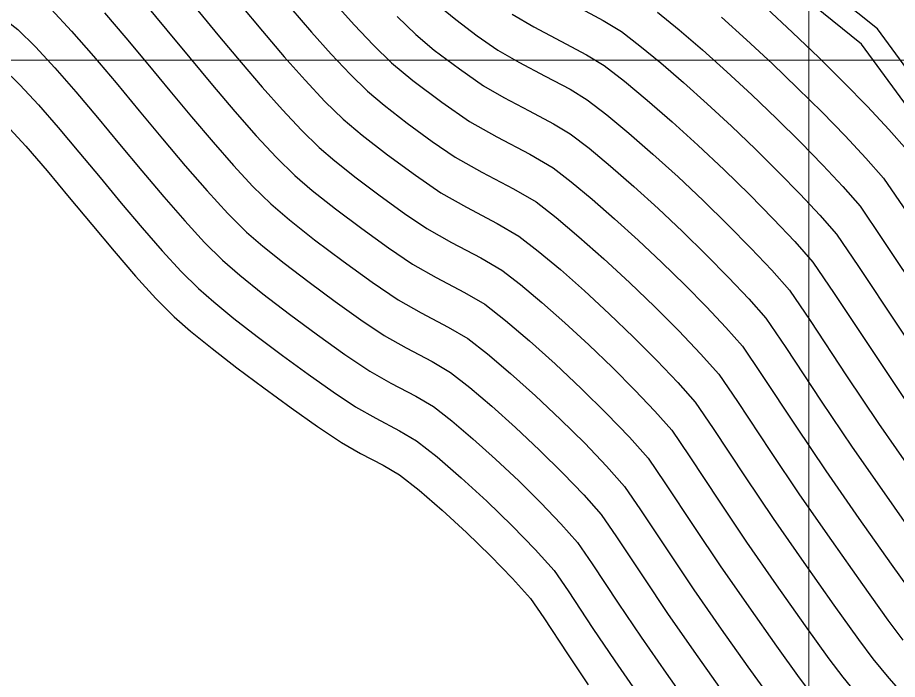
# Model space of a CAD drawing. Extents: x 62344 to 62624, y 108620 to 109406.
# Drawn here: x 62375.65 to 62402.72, y 108828.44 to 108848.82 of the extents above; entities that cross this region are included whole.
import ezdxf

# ---------------------------------------------------------------- set-up
doc = ezdxf.new("R2010")
doc.units = 0
doc.header["$LTSCALE"] = 0.039369
doc.header["$MEASUREMENT"] = 0
for name, color, linetype in [('coordinate', 2, 'Continuous'), ('curve livello 1m', 2, 'Continuous'), ('curve livello 5m', 7, 'Continuous'), ('LIN018CO', 6, 'Continuous')]:
    doc.layers.add(name, color=color, linetype=linetype)

msp = doc.modelspace()

# ---------------------------------------------------------------- linework, layer by layer
at = {"layer": 'coordinate', "linetype": 'Continuous', "lineweight": 0}
for p, q in [((62399.99999, 108911.77057), (62399.99999, 108767.81839)), ((62369.18886, 108847.50002), (62480.2144, 108847.50002))]:
    msp.add_line(p, q, dxfattribs=at)
at = {"layer": 'curve livello 1m', "flags": 128}
for points in [[(62376.68338, 108849.07524), (62377.30913, 108848.39847), (62377.9778, 108847.63187), (62378.67554, 108846.80478), (62379.38849, 108845.9465), (62380.10279, 108845.08635), (62380.80458, 108844.25366), (62381.47999, 108843.47773), (62382.11518, 108842.7879), (62382.69629, 108842.21346), (62382.69629, 108842.21346), (62383.19507, 108841.78153), (62383.85469, 108841.25112), (62384.61637, 108840.66645), (62385.42139, 108840.07176), (62386.21097, 108839.51128), (62386.92638, 108839.02922), (62386.92638, 108839.02922), (62387.60063, 108838.6471), (62388.40174, 108838.22532), (62388.97396, 108837.89104), (62389.56041, 108837.43348), (62390.23947, 108836.85686), (62390.97064, 108836.19935), (62391.71339, 108835.49915), (62392.42722, 108834.79446), (62393.07161, 108834.12347), (62393.60604, 108833.52437), (62394.07818, 108832.83244), (62394.91649, 108831.56634), (62395.64844, 108830.47445), (62396.4568, 108829.31265), (62397.24467, 108828.19619)], [(62379.53901, 108849.26779), (62380.23841, 108848.42943), (62380.94467, 108847.57743), (62381.64648, 108846.73572), (62382.33255, 108845.92821), (62382.99156, 108845.17882), (62383.61221, 108844.51147), (62384.18319, 108843.95008), (62384.18319, 108843.95008), (62384.7133, 108843.49539), (62385.42704, 108842.93029), (62386.23757, 108842.32016), (62387.05803, 108841.73037), (62387.8016, 108841.22628), (62387.8016, 108841.22628), (62388.53377, 108840.81134), (62389.40369, 108840.35334), (62390.02507, 108839.99034), (62390.66189, 108839.49348), (62391.39928, 108838.86732), (62392.19325, 108838.15334), (62392.9998, 108837.393), (62393.77494, 108836.62778), (62394.47468, 108835.89915), (62395.05502, 108835.24859), (62395.56771, 108834.49723), (62396.47803, 108833.12238), (62397.27286, 108831.93669), (62398.15065, 108830.6751), (62399.0062, 108829.46274), (62399.70617, 108828.48715), (62400.11724, 108827.93586)], [(62384.05113, 108849.10894), (62384.68817, 108848.37116), (62385.29937, 108847.68877), (62385.87705, 108847.07798), (62386.41356, 108846.555), (62386.41356, 108846.555), (62386.93212, 108846.11597), (62387.63952, 108845.56724), (62388.40916, 108845.00411), (62389.11444, 108844.52188), (62389.11444, 108844.52188), (62389.93348, 108844.0577), (62390.90662, 108843.54536), (62391.60173, 108843.13929), (62392.2179, 108842.66181), (62392.92491, 108842.06916), (62393.68981, 108841.3924), (62394.47961, 108840.66263), (62395.26135, 108839.91091), (62396.00205, 108839.16833), (62396.66876, 108838.46598), (62397.22849, 108837.83492), (62397.80202, 108836.99441), (62398.82035, 108835.45643), (62399.70948, 108834.13006), (62400.69142, 108832.71878), (62401.64849, 108831.36257), (62402.43151, 108830.27122), (62402.89136, 108829.65452)], [(62385.37065, 108849.30366), (62386.00344, 108848.59715), (62386.60154, 108847.96477), (62387.15701, 108847.4233), (62387.15701, 108847.4233), (62387.81289, 108846.87843), (62388.69994, 108846.21069), (62389.55205, 108845.62041), (62389.55205, 108845.62041), (62390.40005, 108845.13983), (62391.4076, 108844.60936), (62392.12728, 108844.18893), (62392.12728, 108844.18893), (62392.68908, 108843.75599), (62393.3282, 108843.22599), (62394.02066, 108842.62154), (62394.74248, 108841.96524), (62395.46969, 108841.2797), (62396.17832, 108840.5875), (62396.8444, 108839.91126), (62397.44394, 108839.27357), (62397.95298, 108838.69703), (62398.54678, 108837.8268), (62399.60112, 108836.23444), (62400.52169, 108834.86118), (62401.53835, 108833.4), (62402.52925, 108831.99584), (62403.33996, 108830.86591)], [(62388.64392, 108849.15991), (62389.13229, 108848.7542), (62389.79279, 108848.257), (62390.42728, 108847.81747), (62390.42728, 108847.81747), (62391.07207, 108847.44409), (62391.87994, 108847.0167), (62392.64926, 108846.6074), (62393.17838, 108846.28823), (62393.17838, 108846.28823), (62393.77856, 108845.82572), (62394.46132, 108845.25952), (62395.20107, 108844.61379), (62395.97219, 108843.91267), (62396.74907, 108843.1803), (62397.5061, 108842.44083), (62398.21767, 108841.71841), (62398.85816, 108841.03716), (62399.40197, 108840.42125), (62400.03632, 108839.49159), (62401.16266, 108837.79048), (62402.1461, 108836.32342), (62403.2322, 108834.76245)], [(62392.84804, 108849.16258), (62393.66654, 108848.7271), (62394.22949, 108848.38753), (62394.22949, 108848.38753), (62394.79977, 108847.95004), (62395.44344, 108847.42112), (62396.14063, 108846.8195), (62396.87148, 108846.1639), (62397.61612, 108845.47306), (62398.35469, 108844.76568), (62399.06732, 108844.06051), (62399.73415, 108843.37627), (62400.33531, 108842.73168), (62400.85095, 108842.14547), (62401.52586, 108841.15637), (62402.72421, 108839.34651), (62403.77052, 108837.78567)], [(62398.68627, 108849.11243), (62399.49802, 108848.35931), (62400.30316, 108847.58818), (62401.08002, 108846.81945), (62401.80696, 108846.07353), (62402.46231, 108845.37085), (62403.02442, 108844.7318)], [(62378.32488, 108848.95839), (62378.97917, 108848.18924), (62379.65092, 108847.38403), (62380.32925, 108846.56571), (62381.00332, 108845.75728), (62381.66227, 108844.98169), (62382.29522, 108844.26193), (62382.89133, 108843.62097), (62383.43974, 108843.08177), (62383.43974, 108843.08177), (62384.01466, 108842.58865), (62384.78872, 108841.97579), (62385.66775, 108841.31409), (62386.55757, 108840.67444), (62387.36399, 108840.12775), (62387.36399, 108840.12775), (62388.0672, 108839.72922), (62388.90272, 108839.28933), (62389.49952, 108838.94069), (62390.11115, 108838.46348), (62390.81938, 108837.86209), (62391.58194, 108837.17634), (62392.3566, 108836.44608), (62393.10108, 108835.71112), (62393.77314, 108835.01131), (62394.33053, 108834.38648), (62394.82294, 108833.66484), (62395.69726, 108832.34436), (62396.46065, 108831.20557), (62397.30373, 108829.99388), (62398.12544, 108828.82947), (62398.79773, 108827.89246)], [(62381.19283, 108849.03221), (62381.8653, 108848.22185), (62382.52978, 108847.42917), (62383.1772, 108846.67333), (62383.79852, 108845.97349), (62384.38469, 108845.34879), (62384.92665, 108844.81838), (62384.92665, 108844.81838), (62385.41195, 108844.40212), (62386.06536, 108843.88479), (62386.80738, 108843.32623), (62387.5585, 108842.78629), (62388.23922, 108842.32481), (62388.23922, 108842.32481), (62389.00034, 108841.89346), (62389.90467, 108841.41734), (62390.55062, 108841.03999), (62391.12322, 108840.59628), (62391.78025, 108840.04553), (62392.49105, 108839.41663), (62393.225, 108838.73846), (62393.95146, 108838.03989), (62394.63979, 108837.34983), (62395.25936, 108836.69713), (62395.77951, 108836.1107), (62396.31248, 108835.32962), (62397.2588, 108833.90039), (62398.08506, 108832.66781), (62398.99757, 108831.35633), (62399.88696, 108830.09602), (62400.61462, 108829.08184), (62401.04195, 108828.50874), (62401.59318, 108827.84683)], [(62387.32603, 108848.85156), (62387.90047, 108848.29161), (62387.90047, 108848.29161), (62388.47259, 108847.81631), (62389.24637, 108847.23384), (62389.98967, 108846.71894), (62389.98967, 108846.71894), (62390.61384, 108846.35749), (62391.39589, 108845.94377), (62392.14062, 108845.54755), (62392.65283, 108845.23858), (62392.65283, 108845.23858), (62393.23382, 108844.79085), (62393.89476, 108844.24275), (62394.61086, 108843.61767), (62395.35734, 108842.93896), (62396.10938, 108842.23), (62396.84221, 108841.51417), (62397.53103, 108840.81483), (62398.15105, 108840.15537), (62398.67747, 108839.55914), (62399.29155, 108838.65919), (62400.38189, 108837.01246), (62401.3339, 108835.5923), (62402.38527, 108834.08123), (62403.41001, 108832.62912)], [(62395.34246, 108848.98655), (62396.00547, 108848.44174), (62396.7236, 108847.82204), (62397.47641, 108847.14675), (62398.24342, 108846.43514), (62399.00418, 108845.70652), (62399.73822, 108844.98016), (62400.42508, 108844.27536), (62401.04431, 108843.6114), (62401.57544, 108843.00758), (62402.27062, 108841.98877), (62403.50498, 108840.12453)], [(62397.30658, 108848.82458), (62398.08134, 108848.12959), (62398.87072, 108847.39723), (62399.65367, 108846.64735), (62400.40912, 108845.8998), (62401.11602, 108845.17444), (62401.75331, 108844.49112), (62402.29993, 108843.86969), (62403.01539, 108842.82116)], [(62375.19264, 108847.25921), (62375.71276, 108846.74946), (62376.28478, 108846.13079), (62376.89604, 108845.43002), (62377.53387, 108844.67394), (62378.1856, 108843.88936), (62378.83857, 108843.10307), (62379.48009, 108842.34187), (62380.09752, 108841.63257), (62380.67817, 108841.00196), (62381.20938, 108840.47685), (62381.20938, 108840.47685), (62381.68589, 108840.06117), (62382.30471, 108839.55736), (62383.02348, 108838.9973), (62383.79986, 108838.41287), (62384.59149, 108837.83595), (62385.35604, 108837.29842), (62386.05115, 108836.83215), (62386.05115, 108836.83215), (62386.66749, 108836.48286), (62387.39979, 108836.09731), (62387.92286, 108835.79174), (62388.55751, 108835.29225), (62389.29899, 108834.65254), (62390.08849, 108833.92803), (62390.86721, 108833.17417), (62391.57634, 108832.4464), (62392.15706, 108831.80015), (62392.58864, 108831.16766), (62393.35495, 108830.01031), (62394.02403, 108829.0122), (62394.76295, 108827.9502)], [(62375.28579, 108845.52571), (62375.89925, 108844.85441), (62376.55556, 108844.0935), (62377.23817, 108843.27803), (62377.9305, 108842.44304), (62378.61601, 108841.62356), (62379.27812, 108840.85462), (62379.90028, 108840.17127), (62380.46592, 108839.60854), (62380.46592, 108839.60854), (62380.97254, 108839.1666), (62381.63044, 108838.63097), (62382.39462, 108838.03553), (62383.22004, 108837.41419), (62384.06168, 108836.80083), (62384.87452, 108836.22934), (62385.61354, 108835.73362), (62386.20092, 108835.40074), (62386.89881, 108835.03331), (62387.39731, 108834.74209), (62388.00214, 108834.26607), (62388.70878, 108833.65641), (62389.46119, 108832.96594), (62390.20332, 108832.2475), (62390.87913, 108831.55392), (62391.43257, 108830.93804), (62391.84387, 108830.33526), (62392.57417, 108829.23229), (62393.21182, 108828.28108)]]:
    msp.add_lwpolyline(points, dxfattribs=at)
at = {"layer": 'curve livello 5m', "flags": 128}
for points in [[(62412.92173, 108832.59144), (62401.62036, 108847.99818), (62393.1163, 108854.8683), (62386.54081, 108863.45904), (62357.29997, 108887.03375), (62357.29997, 108887.03375), (62357.37913, 108887.13194)], [(62382.49232, 108849.2196), (62383.18207, 108848.39677), (62383.85412, 108847.61219), (62384.49907, 108846.88573), (62385.10753, 108846.23727), (62385.6701, 108845.68669), (62385.6701, 108845.68669), (62386.24738, 108845.19795), (62387.03489, 108844.58708), (62387.89169, 108843.96018), (62388.67683, 108843.42334), (62388.67683, 108843.42334), (62389.46691, 108842.97558), (62390.40565, 108842.48135), (62391.07617, 108842.08964), (62391.07617, 108842.08964), (62391.67056, 108841.62904), (62392.35258, 108841.05734), (62393.09043, 108840.40452), (62393.85231, 108839.70054), (62394.60641, 108838.9754), (62395.32092, 108838.25908), (62395.96406, 108837.58156), (62396.504, 108836.97281), (62396.504, 108836.97281), (62397.05725, 108836.16201), (62398.03958, 108834.67841), (62398.89727, 108833.39893), (62398.89727, 108833.39893), (62399.8445, 108832.03755), (62400.76772, 108830.72929), (62401.52307, 108829.67653), (62401.96665, 108829.08163), (62401.96665, 108829.08163), (62402.46619, 108828.48179), (62403.06718, 108827.79356)], [(62390.86489, 108848.916), (62391.53029, 108848.53068), (62392.36399, 108848.08964), (62393.1579, 108847.66725), (62393.70394, 108847.33788), (62393.70394, 108847.33788), (62394.32329, 108846.86058), (62395.02789, 108846.27629), (62395.79128, 108845.60992), (62396.58705, 108844.88638), (62397.38876, 108844.13061), (62398.16999, 108843.3675), (62398.9043, 108842.62198), (62399.56527, 108841.91896), (62400.12646, 108841.28336), (62400.12646, 108841.28336), (62400.78109, 108840.32398), (62401.94343, 108838.56849), (62402.95831, 108837.05454)], [(62375.32717, 108848.7), (62375.65353, 108848.44604), (62375.65353, 108848.44604), (62376.19807, 108847.91235), (62376.79695, 108847.26463), (62377.43692, 108846.53095), (62378.1047, 108845.73936), (62378.78705, 108844.91793), (62379.47068, 108844.09471), (62380.14234, 108843.29776), (62380.78876, 108842.55515), (62381.39668, 108841.89493), (62381.95283, 108841.34516), (62381.95283, 108841.34516), (62382.48768, 108840.88199), (62383.19499, 108840.31323), (62384.01174, 108839.6863), (62384.87496, 108839.04861), (62385.72163, 108838.4476), (62386.48876, 108837.93069), (62386.48876, 108837.93069), (62387.13406, 108837.56498), (62387.90076, 108837.16132), (62388.44841, 108836.84139), (62388.44841, 108836.84139), (62389.00967, 108836.40348), (62389.65957, 108835.85162), (62390.35933, 108835.22235), (62391.07019, 108834.55223), (62391.75336, 108833.87781), (62392.37007, 108833.23563), (62392.88155, 108832.66226), (62392.88155, 108832.66226), (62393.33341, 108832.00005), (62394.13572, 108830.78833), (62394.83623, 108829.74332), (62394.83623, 108829.74332), (62395.60988, 108828.63143), (62396.36391, 108827.56291)]]:
    msp.add_lwpolyline(points, dxfattribs=at)
at = {"layer": 'LIN018CO'}
for p, q in [((62402.10911, 108848.46465), (62393.59965, 108855.33914)), ((62413.06569, 108833.52797), (62402.10911, 108848.46465))]:
    msp.add_line(p, q, dxfattribs=at)

doc.saveas('drawing.dxf')
